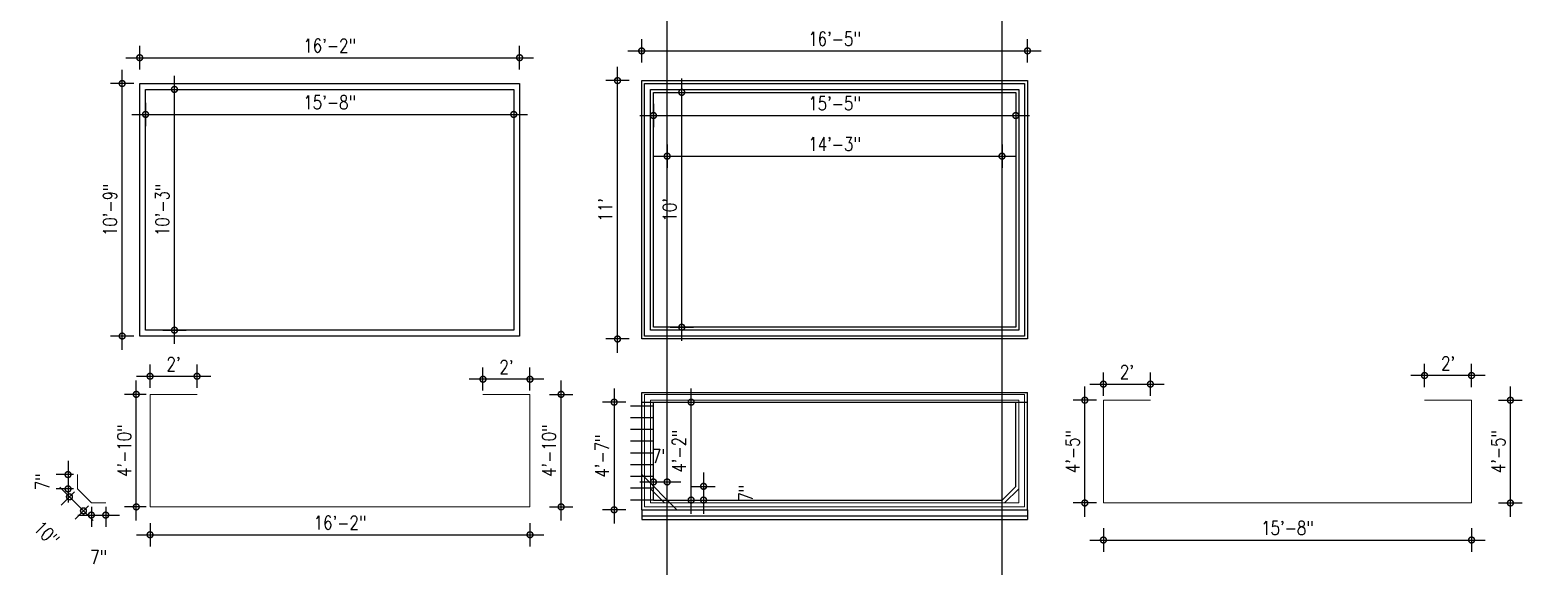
# Model space of a CAD drawing. Header units: inches. Extents: x -5000150 to -4994266, y -3262045 to -3259800.
# Drawn here: x -4995873 to -4995111, y -3261904 to -3261630 of the extents above; entities that cross this region are included whole.
import ezdxf

# ---------------------------------------------------------------- set-up
doc = ezdxf.new("R2010")
doc.units = ezdxf.units.IN
doc.header["$LTSCALE"] = 2
doc.header["$MEASUREMENT"] = 0
doc.header["$PDMODE"] = 34
doc.layers.get('0').update_dxf_attribs({"linetype": 'CONTINUOUS'})
doc.layers.get('DEFPOINTS').update_dxf_attribs({"color": 141, "linetype": 'CONTINUOUS'})
doc.layers.add('window', color=4, linetype='CONTINUOUS', lineweight=13)
doc.styles.add('ROMANS', font='Romans.shx', dxfattribs={"width": 0.8})
doc.dimstyles.new('8 SCALE', dxfattribs={"dimscale": 0, "dimtxt": 7, "dimasz": 6, "dimexe": 6, "dimexo": 2, "dimgap": 2, "dimtad": 1, "dimdec": 0, "dimzin": 0, "dimdsep": 46, "dimlunit": 4, "dimtxsty": 'ROMANS', "dimblk": 'DOTSMALL', "dimcen": 0, "dimdle": 7, "dimclrd": 8, "dimclre": 8, "dimclrt": 3, "dimadec": 0, "dimazin": 0, "dimtfac": 1, "dimtdec": 0, "dimtofl": 0, "dimtmove": 2, "dimatfit": 3, "dimfxl": 6, "dimfxlon": 1, "dimtolj": 1, "dimtzin": 0, "dimarcsym": 0})

# ---------------------------------------------------------------- blocks, each defined once
blk = doc.blocks.new('_DOTSMALL')
at = {"color": 0, "linetype": 'ByBlock', "const_width": 0.5}
blk.add_lwpolyline([(-0.0625, 0, 1), (0.0625, 0, 1)], format="xyb", close=True, dxfattribs=at)
blk = doc.blocks.new('*D458')
at = {"color": 8, "lineweight": -2, "ltscale": 0.5, "transparency": 16777216}
for p, q in [((-4995568.54, -3261819.88), (-4995580.54, -3261819.88)), ((-4995574.54, -3261812.88), (-4995574.54, -3261881.88)), ((-4995568.54, -3261874.88), (-4995580.54, -3261874.88))]:
    blk.add_line(p, q, dxfattribs=at)
at = {"layer": 'DEFPOINTS', "color": 0, "ltscale": 0.5, "transparency": 16777216}
for p in [(-4995560.49, -3261819.88), (-4995574.54, -3261874.88), (-4995560.49, -3261874.88)]:
    blk.add_point(p, dxfattribs=at)
at = {"color": 8, "lineweight": -2, "ltscale": 0.5, "transparency": 16777216, "xscale": 6, "yscale": 6, "zscale": 6}
for p, rotation in [((-4995574.54, -3261819.88), 90), ((-4995574.54, -3261874.88), 270)]:
    blk.add_blockref('_DOTSMALL', p, dxfattribs=dict(at, rotation=rotation))
at = {"color": 3, "ltscale": 0.5, "transparency": 16777216, "insert": (-4995580.7, -3261847.38), "char_height": 7, "attachment_point": 5, "rotation": 90, "style": 'ROMANS'}
blk.add_mtext('\\A1;4\'-7"', dxfattribs=at)
blk = doc.blocks.new('*D459')
at = {"color": 8, "lineweight": -2, "ltscale": 0.5, "transparency": 16777216}
for p, q in [((-4995811.52, -3261812.63), (-4995811.52, -3261800.63)), ((-4995787.52, -3261812.63), (-4995787.52, -3261800.63)), ((-4995818.52, -3261806.63), (-4995780.52, -3261806.63))]:
    blk.add_line(p, q, dxfattribs=at)
at = {"layer": 'DEFPOINTS', "color": 0, "ltscale": 0.5, "transparency": 16777216}
for p in [(-4995787.52, -3261806.63), (-4995811.52, -3261815.88), (-4995787.52, -3261815.88)]:
    blk.add_point(p, dxfattribs=at)
at = {"color": 8, "lineweight": -2, "ltscale": 0.5, "transparency": 16777216, "xscale": 6, "yscale": 6, "zscale": 6, "rotation": 180}
blk.add_blockref('_DOTSMALL', (-4995811.52, -3261806.63), dxfattribs=at)
at = {"color": 8, "lineweight": -2, "ltscale": 0.5, "transparency": 16777216, "xscale": 6, "yscale": 6, "zscale": 6}
blk.add_blockref('_DOTSMALL', (-4995787.52, -3261806.63), dxfattribs=at)
at = {"color": 3, "ltscale": 0.5, "transparency": 16777216, "insert": (-4995799.52, -3261800.46), "char_height": 7, "attachment_point": 5, "style": 'ROMANS'}
blk.add_mtext("\\A1;2'", dxfattribs=at)
blk = doc.blocks.new('*D460')
at = {"color": 8, "lineweight": -2, "ltscale": 0.5, "transparency": 16777216}
for p, q in [((-4995818.55, -3261880.38), (-4995818.55, -3261808.88)), ((-4995813.52, -3261815.88), (-4995824.55, -3261815.88)), ((-4995813.52, -3261873.38), (-4995824.55, -3261873.38))]:
    blk.add_line(p, q, dxfattribs=at)
at = {"layer": 'DEFPOINTS', "color": 0, "ltscale": 0.5, "transparency": 16777216}
for p in [(-4995818.55, -3261815.88), (-4995811.52, -3261815.88), (-4995811.52, -3261873.38)]:
    blk.add_point(p, dxfattribs=at)
at = {"color": 8, "lineweight": -2, "ltscale": 0.5, "transparency": 16777216, "xscale": 6, "yscale": 6, "zscale": 6}
for p, rotation in [((-4995818.55, -3261815.88), 90), ((-4995818.55, -3261873.38), 270)]:
    blk.add_blockref('_DOTSMALL', p, dxfattribs=dict(at, rotation=rotation))
at = {"color": 3, "ltscale": 0.5, "transparency": 16777216, "insert": (-4995824.72, -3261844.63), "char_height": 7, "attachment_point": 5, "rotation": 90, "style": 'ROMANS'}
blk.add_mtext('\\A1;4\'-10"', dxfattribs=at)
blk = doc.blocks.new('*D461')
at = {"color": 8, "lineweight": -2, "ltscale": 0.5, "transparency": 16777216}
for p, q in [((-4995818.52, -3261887.63), (-4995610.52, -3261887.63)), ((-4995811.52, -3261881.63), (-4995811.52, -3261893.63)), ((-4995617.52, -3261881.63), (-4995617.52, -3261893.63))]:
    blk.add_line(p, q, dxfattribs=at)
at = {"layer": 'DEFPOINTS', "color": 0, "ltscale": 0.5, "transparency": 16777216}
for p in [(-4995811.52, -3261873.38), (-4995617.52, -3261873.38), (-4995617.52, -3261887.63)]:
    blk.add_point(p, dxfattribs=at)
at = {"color": 8, "lineweight": -2, "ltscale": 0.5, "transparency": 16777216, "xscale": 6, "yscale": 6, "zscale": 6, "rotation": 180}
blk.add_blockref('_DOTSMALL', (-4995811.52, -3261887.63), dxfattribs=at)
at = {"color": 8, "lineweight": -2, "ltscale": 0.5, "transparency": 16777216, "xscale": 6, "yscale": 6, "zscale": 6}
blk.add_blockref('_DOTSMALL', (-4995617.52, -3261887.63), dxfattribs=at)
at = {"color": 3, "ltscale": 0.5, "transparency": 16777216, "insert": (-4995714.52, -3261881.46), "char_height": 7, "attachment_point": 5, "style": 'ROMANS'}
blk.add_mtext('\\A1;16\'-2"', dxfattribs=at)
blk = doc.blocks.new('*D462')
at = {"color": 8, "lineweight": -2, "ltscale": 0.5, "transparency": 16777216}
for p, q in [((-4995601.62, -3261880.38), (-4995601.62, -3261808.88)), ((-4995607.62, -3261815.88), (-4995595.62, -3261815.88)), ((-4995607.62, -3261873.38), (-4995595.62, -3261873.38))]:
    blk.add_line(p, q, dxfattribs=at)
at = {"layer": 'DEFPOINTS', "color": 0, "ltscale": 0.5, "transparency": 16777216}
for p in [(-4995617.52, -3261815.88), (-4995601.62, -3261815.88), (-4995617.52, -3261873.38)]:
    blk.add_point(p, dxfattribs=at)
at = {"color": 8, "lineweight": -2, "ltscale": 0.5, "transparency": 16777216, "xscale": 6, "yscale": 6, "zscale": 6}
for p, rotation in [((-4995601.62, -3261815.88), 90), ((-4995601.62, -3261873.38), 270)]:
    blk.add_blockref('_DOTSMALL', p, dxfattribs=dict(at, rotation=rotation))
at = {"color": 3, "ltscale": 0.5, "transparency": 16777216, "insert": (-4995607.79, -3261844.63), "char_height": 7, "attachment_point": 5, "rotation": 90, "style": 'ROMANS'}
blk.add_mtext('\\A1;4\'-10"', dxfattribs=at)
blk = doc.blocks.new('*D463')
at = {"color": 8, "lineweight": -2, "ltscale": 0.5, "transparency": 16777216}
for p, q in [((-4995641.52, -3261813.88), (-4995641.52, -3261802.15)), ((-4995617.52, -3261813.88), (-4995617.52, -3261802.15)), ((-4995610.52, -3261808.15), (-4995648.52, -3261808.15))]:
    blk.add_line(p, q, dxfattribs=at)
at = {"layer": 'DEFPOINTS', "color": 0, "ltscale": 0.5, "transparency": 16777216}
for p in [(-4995641.52, -3261808.15), (-4995641.52, -3261815.88), (-4995617.52, -3261815.88)]:
    blk.add_point(p, dxfattribs=at)
at = {"color": 8, "lineweight": -2, "ltscale": 0.5, "transparency": 16777216, "xscale": 6, "yscale": 6, "zscale": 6, "rotation": 180}
blk.add_blockref('_DOTSMALL', (-4995641.52, -3261808.15), dxfattribs=at)
at = {"color": 8, "lineweight": -2, "ltscale": 0.5, "transparency": 16777216, "xscale": 6, "yscale": 6, "zscale": 6}
blk.add_blockref('_DOTSMALL', (-4995617.52, -3261808.15), dxfattribs=at)
at = {"color": 3, "ltscale": 0.5, "transparency": 16777216, "insert": (-4995629.52, -3261801.98), "char_height": 7, "attachment_point": 5, "style": 'ROMANS'}
blk.add_mtext("\\A1;2'", dxfattribs=at)
blk = doc.blocks.new('*D464')
at = {"color": 8, "lineweight": -2, "ltscale": 0.5, "transparency": 16777216}
for p, q in [((-4995853.41, -3261849.88), (-4995853.41, -3261871.21)), ((-4995850.65, -3261856.88), (-4995859.41, -3261856.88)), ((-4995850.65, -3261864.21), (-4995859.41, -3261864.21))]:
    blk.add_line(p, q, dxfattribs=at)
at = {"layer": 'DEFPOINTS', "color": 0, "ltscale": 0.5, "transparency": 16777216}
for p in [(-4995848.65, -3261856.88), (-4995853.41, -3261864.21), (-4995848.65, -3261864.21)]:
    blk.add_point(p, dxfattribs=at)
at = {"color": 8, "lineweight": -2, "ltscale": 0.5, "transparency": 16777216, "xscale": 6, "yscale": 6, "zscale": 6}
for p, rotation in [((-4995853.41, -3261856.88), 90), ((-4995853.41, -3261864.21), 270)]:
    blk.add_blockref('_DOTSMALL', p, dxfattribs=dict(at, rotation=rotation))
at = {"color": 3, "ltscale": 0.5, "transparency": 16777216, "insert": (-4995866.58, -3261860.55), "char_height": 7, "attachment_point": 5, "rotation": 90, "style": 'ROMANS'}
blk.add_mtext('\\A1;7"', dxfattribs=at)
blk = doc.blocks.new('*D465')
at = {"color": 8, "lineweight": -2, "ltscale": 0.5, "transparency": 16777216}
for p, q in [((-4995857.63, -3261863.29), (-4995840.56, -3261880.36)), ((-4995850.07, -3261865.62), (-4995856.93, -3261872.49)), ((-4995842.89, -3261872.8), (-4995849.76, -3261879.66))]:
    blk.add_line(p, q, dxfattribs=at)
at = {"layer": 'DEFPOINTS', "color": 0, "ltscale": 0.5, "transparency": 16777216}
for p in [(-4995848.65, -3261864.21), (-4995841.48, -3261871.38), (-4995845.51, -3261875.41)]:
    blk.add_point(p, dxfattribs=at)
at = {"color": 8, "lineweight": -2, "ltscale": 0.5, "transparency": 16777216, "xscale": 6, "yscale": 6, "zscale": 6}
for p, rotation in [((-4995852.68, -3261868.24), 135.0000000037203), ((-4995845.51, -3261875.41), 315.0000000037202)]:
    blk.add_blockref('_DOTSMALL', p, dxfattribs=dict(at, rotation=rotation))
at = {"color": 3, "ltscale": 0.5, "transparency": 16777216, "insert": (-4995864.3, -3261887.03), "char_height": 7, "attachment_point": 5, "rotation": 315, "style": 'ROMANS'}
blk.add_mtext('\\A1;10"', dxfattribs=at)
blk = doc.blocks.new('*D466')
at = {"color": 8, "lineweight": -2, "ltscale": 0.5, "transparency": 16777216}
for p, q in [((-4995841.48, -3261873.38), (-4995841.48, -3261883.57)), ((-4995834.15, -3261873.38), (-4995834.15, -3261883.57)), ((-4995848.48, -3261877.57), (-4995827.15, -3261877.57))]:
    blk.add_line(p, q, dxfattribs=at)
at = {"layer": 'DEFPOINTS', "color": 0, "ltscale": 0.5, "transparency": 16777216}
for p in [(-4995841.48, -3261871.38), (-4995834.15, -3261871.38), (-4995834.15, -3261877.57)]:
    blk.add_point(p, dxfattribs=at)
at = {"color": 8, "lineweight": -2, "ltscale": 0.5, "transparency": 16777216, "xscale": 6, "yscale": 6, "zscale": 6, "rotation": 180}
blk.add_blockref('_DOTSMALL', (-4995841.48, -3261877.57), dxfattribs=at)
at = {"color": 8, "lineweight": -2, "ltscale": 0.5, "transparency": 16777216, "xscale": 6, "yscale": 6, "zscale": 6}
blk.add_blockref('_DOTSMALL', (-4995834.15, -3261877.57), dxfattribs=at)
at = {"color": 3, "ltscale": 0.5, "transparency": 16777216, "insert": (-4995837.82, -3261899.07), "char_height": 7, "attachment_point": 5, "style": 'ROMANS'}
blk.add_mtext('\\A1;7"', dxfattribs=at)
blk = doc.blocks.new('*D467')
at = {"color": 8, "lineweight": -2, "ltscale": 0.5, "transparency": 16777216}
for p, q in [((-4995116.91, -3261878.38), (-4995116.91, -3261811.88)), ((-4995122.91, -3261818.88), (-4995110.91, -3261818.88)), ((-4995122.91, -3261871.38), (-4995110.91, -3261871.38))]:
    blk.add_line(p, q, dxfattribs=at)
at = {"layer": 'DEFPOINTS', "color": 0, "ltscale": 0.5, "transparency": 16777216}
for p in [(-4995136.73, -3261818.88), (-4995116.91, -3261818.88), (-4995136.73, -3261871.38)]:
    blk.add_point(p, dxfattribs=at)
at = {"color": 8, "lineweight": -2, "ltscale": 0.5, "transparency": 16777216, "xscale": 6, "yscale": 6, "zscale": 6}
for p, rotation in [((-4995116.91, -3261818.88), 90), ((-4995116.91, -3261871.38), 270)]:
    blk.add_blockref('_DOTSMALL', p, dxfattribs=dict(at, rotation=rotation))
at = {"color": 3, "ltscale": 0.5, "transparency": 16777216, "insert": (-4995123.07, -3261845.13), "char_height": 7, "attachment_point": 5, "rotation": 90, "style": 'ROMANS'}
blk.add_mtext('\\A1;4\'-5"', dxfattribs=at)
blk = doc.blocks.new('*D468')
at = {"color": 8, "lineweight": -2, "ltscale": 0.5, "transparency": 16777216}
for p, q in [((-4995160.73, -3261812.26), (-4995160.73, -3261800.26)), ((-4995136.73, -3261812.26), (-4995136.73, -3261800.26)), ((-4995129.73, -3261806.26), (-4995167.73, -3261806.26))]:
    blk.add_line(p, q, dxfattribs=at)
at = {"layer": 'DEFPOINTS', "color": 0, "ltscale": 0.5, "transparency": 16777216}
for p in [(-4995160.73, -3261806.26), (-4995160.73, -3261818.88), (-4995136.73, -3261818.88)]:
    blk.add_point(p, dxfattribs=at)
at = {"color": 8, "lineweight": -2, "ltscale": 0.5, "transparency": 16777216, "xscale": 6, "yscale": 6, "zscale": 6, "rotation": 180}
blk.add_blockref('_DOTSMALL', (-4995160.73, -3261806.26), dxfattribs=at)
at = {"color": 8, "lineweight": -2, "ltscale": 0.5, "transparency": 16777216, "xscale": 6, "yscale": 6, "zscale": 6}
blk.add_blockref('_DOTSMALL', (-4995136.73, -3261806.26), dxfattribs=at)
at = {"color": 3, "ltscale": 0.5, "transparency": 16777216, "insert": (-4995148.73, -3261800.1), "char_height": 7, "attachment_point": 5, "style": 'ROMANS'}
blk.add_mtext("\\A1;2'", dxfattribs=at)
blk = doc.blocks.new('*D469')
at = {"color": 8, "lineweight": -2, "ltscale": 0.5, "transparency": 16777216}
for p, q in [((-4995324.73, -3261884.3), (-4995324.73, -3261896.3)), ((-4995136.73, -3261884.3), (-4995136.73, -3261896.3)), ((-4995331.73, -3261890.3), (-4995129.73, -3261890.3))]:
    blk.add_line(p, q, dxfattribs=at)
at = {"layer": 'DEFPOINTS', "color": 0, "ltscale": 0.5, "transparency": 16777216}
for p in [(-4995324.73, -3261871.38), (-4995136.73, -3261871.38), (-4995136.73, -3261890.3)]:
    blk.add_point(p, dxfattribs=at)
at = {"color": 8, "lineweight": -2, "ltscale": 0.5, "transparency": 16777216, "xscale": 6, "yscale": 6, "zscale": 6, "rotation": 180}
blk.add_blockref('_DOTSMALL', (-4995324.73, -3261890.3), dxfattribs=at)
at = {"color": 8, "lineweight": -2, "ltscale": 0.5, "transparency": 16777216, "xscale": 6, "yscale": 6, "zscale": 6}
blk.add_blockref('_DOTSMALL', (-4995136.73, -3261890.3), dxfattribs=at)
at = {"color": 3, "ltscale": 0.5, "transparency": 16777216, "insert": (-4995230.73, -3261884.14), "char_height": 7, "attachment_point": 5, "style": 'ROMANS'}
blk.add_mtext('\\A1;15\'-8"', dxfattribs=at)
blk = doc.blocks.new('*D470')
at = {"color": 8, "lineweight": -2, "ltscale": 0.5, "transparency": 16777216}
for p, q in [((-4995334.21, -3261878.38), (-4995334.21, -3261811.88)), ((-4995328.21, -3261818.88), (-4995340.21, -3261818.88)), ((-4995328.21, -3261871.38), (-4995340.21, -3261871.38))]:
    blk.add_line(p, q, dxfattribs=at)
at = {"layer": 'DEFPOINTS', "color": 0, "ltscale": 0.5, "transparency": 16777216}
for p in [(-4995334.21, -3261818.88), (-4995324.73, -3261818.88), (-4995324.73, -3261871.38)]:
    blk.add_point(p, dxfattribs=at)
at = {"color": 8, "lineweight": -2, "ltscale": 0.5, "transparency": 16777216, "xscale": 6, "yscale": 6, "zscale": 6}
for p, rotation in [((-4995334.21, -3261818.88), 90), ((-4995334.21, -3261871.38), 270)]:
    blk.add_blockref('_DOTSMALL', p, dxfattribs=dict(at, rotation=rotation))
at = {"color": 3, "ltscale": 0.5, "transparency": 16777216, "insert": (-4995340.38, -3261845.13), "char_height": 7, "attachment_point": 5, "rotation": 90, "style": 'ROMANS'}
blk.add_mtext('\\A1;4\'-5"', dxfattribs=at)
blk = doc.blocks.new('*D471')
at = {"color": 8, "lineweight": -2, "ltscale": 0.5, "transparency": 16777216}
for p, q in [((-4995324.73, -3261816.67), (-4995324.73, -3261804.67)), ((-4995300.73, -3261816.67), (-4995300.73, -3261804.67)), ((-4995331.73, -3261810.67), (-4995293.73, -3261810.67))]:
    blk.add_line(p, q, dxfattribs=at)
at = {"layer": 'DEFPOINTS', "color": 0, "ltscale": 0.5, "transparency": 16777216}
for p in [(-4995300.73, -3261810.67), (-4995324.73, -3261818.88), (-4995300.73, -3261818.88)]:
    blk.add_point(p, dxfattribs=at)
at = {"color": 8, "lineweight": -2, "ltscale": 0.5, "transparency": 16777216, "xscale": 6, "yscale": 6, "zscale": 6, "rotation": 180}
blk.add_blockref('_DOTSMALL', (-4995324.73, -3261810.67), dxfattribs=at)
at = {"color": 8, "lineweight": -2, "ltscale": 0.5, "transparency": 16777216, "xscale": 6, "yscale": 6, "zscale": 6}
blk.add_blockref('_DOTSMALL', (-4995300.73, -3261810.67), dxfattribs=at)
at = {"color": 3, "ltscale": 0.5, "transparency": 16777216, "insert": (-4995312.73, -3261804.51), "char_height": 7, "attachment_point": 5, "style": 'ROMANS'}
blk.add_mtext("\\A1;2'", dxfattribs=at)
blk = doc.blocks.new('*D472')
at = {"color": 8, "lineweight": -2, "ltscale": 0.5, "transparency": 16777216}
for p, q in [((-4995560.49, -3261646.42), (-4995560.49, -3261634.42)), ((-4995363.49, -3261646.42), (-4995363.49, -3261634.42)), ((-4995567.49, -3261640.42), (-4995356.49, -3261640.42))]:
    blk.add_line(p, q, dxfattribs=at)
at = {"layer": 'DEFPOINTS', "color": 0, "ltscale": 0.5, "transparency": 16777216}
for p in [(-4995363.49, -3261640.42), (-4995560.49, -3261655.6), (-4995363.49, -3261655.6)]:
    blk.add_point(p, dxfattribs=at)
at = {"color": 8, "lineweight": -2, "ltscale": 0.5, "transparency": 16777216, "xscale": 6, "yscale": 6, "zscale": 6, "rotation": 180}
blk.add_blockref('_DOTSMALL', (-4995560.49, -3261640.42), dxfattribs=at)
at = {"color": 8, "lineweight": -2, "ltscale": 0.5, "transparency": 16777216, "xscale": 6, "yscale": 6, "zscale": 6}
blk.add_blockref('_DOTSMALL', (-4995363.49, -3261640.42), dxfattribs=at)
at = {"color": 3, "ltscale": 0.5, "transparency": 16777216, "insert": (-4995461.99, -3261634.26), "char_height": 7, "attachment_point": 5, "style": 'ROMANS'}
blk.add_mtext('\\A1;16\'-5"', dxfattribs=at)
blk = doc.blocks.new('*D473')
at = {"color": 8, "lineweight": -2, "ltscale": 0.5, "transparency": 16777216}
for p, q in [((-4995554.49, -3261667.44), (-4995554.49, -3261679.44)), ((-4995369.49, -3261667.44), (-4995369.49, -3261679.44)), ((-4995561.49, -3261673.44), (-4995362.49, -3261673.44))]:
    blk.add_line(p, q, dxfattribs=at)
at = {"layer": 'DEFPOINTS', "color": 0, "ltscale": 0.5, "transparency": 16777216}
for p in [(-4995554.49, -3261661.6), (-4995369.49, -3261661.6), (-4995369.49, -3261673.44)]:
    blk.add_point(p, dxfattribs=at)
at = {"color": 8, "lineweight": -2, "ltscale": 0.5, "transparency": 16777216, "xscale": 6, "yscale": 6, "zscale": 6, "rotation": 180}
blk.add_blockref('_DOTSMALL', (-4995554.49, -3261673.44), dxfattribs=at)
at = {"color": 8, "lineweight": -2, "ltscale": 0.5, "transparency": 16777216, "xscale": 6, "yscale": 6, "zscale": 6}
blk.add_blockref('_DOTSMALL', (-4995369.49, -3261673.44), dxfattribs=at)
at = {"color": 3, "ltscale": 0.5, "transparency": 16777216, "insert": (-4995461.99, -3261667.27), "char_height": 7, "attachment_point": 5, "style": 'ROMANS'}
blk.add_mtext('\\A1;15\'-5"', dxfattribs=at)
blk = doc.blocks.new('*D474')
at = {"color": 8, "lineweight": -2, "ltscale": 0.5, "transparency": 16777216}
for p, q in [((-4995540.02, -3261788.6), (-4995540.02, -3261654.6)), ((-4995546.02, -3261661.6), (-4995534.02, -3261661.6)), ((-4995546.02, -3261781.6), (-4995534.02, -3261781.6))]:
    blk.add_line(p, q, dxfattribs=at)
at = {"layer": 'DEFPOINTS', "color": 0, "ltscale": 0.5, "transparency": 16777216}
for p in [(-4995554.49, -3261661.6), (-4995540.02, -3261661.6), (-4995554.49, -3261781.6)]:
    blk.add_point(p, dxfattribs=at)
at = {"color": 8, "lineweight": -2, "ltscale": 0.5, "transparency": 16777216, "xscale": 6, "yscale": 6, "zscale": 6}
for p, rotation in [((-4995540.02, -3261661.6), 90), ((-4995540.02, -3261781.6), 270)]:
    blk.add_blockref('_DOTSMALL', p, dxfattribs=dict(at, rotation=rotation))
at = {"color": 3, "ltscale": 0.5, "transparency": 16777216, "insert": (-4995546.18, -3261721.6), "char_height": 7, "attachment_point": 5, "rotation": 90, "style": 'ROMANS'}
blk.add_mtext("\\A1;10'", dxfattribs=at)
blk = doc.blocks.new('*D475')
at = {"color": 8, "lineweight": -2, "ltscale": 0.5, "transparency": 16777216}
for p, q in [((-4995572.82, -3261794.6), (-4995572.82, -3261648.6)), ((-4995566.82, -3261655.6), (-4995578.82, -3261655.6)), ((-4995566.82, -3261787.6), (-4995578.82, -3261787.6))]:
    blk.add_line(p, q, dxfattribs=at)
at = {"layer": 'DEFPOINTS', "color": 0, "ltscale": 0.5, "transparency": 16777216}
for p in [(-4995572.82, -3261655.6), (-4995560.49, -3261655.6), (-4995560.49, -3261787.6)]:
    blk.add_point(p, dxfattribs=at)
at = {"color": 8, "lineweight": -2, "ltscale": 0.5, "transparency": 16777216, "xscale": 6, "yscale": 6, "zscale": 6}
for p, rotation in [((-4995572.82, -3261655.6), 90), ((-4995572.82, -3261787.6), 270)]:
    blk.add_blockref('_DOTSMALL', p, dxfattribs=dict(at, rotation=rotation))
at = {"color": 3, "ltscale": 0.5, "transparency": 16777216, "insert": (-4995578.99, -3261721.6), "char_height": 7, "attachment_point": 5, "rotation": 90, "style": 'ROMANS'}
blk.add_mtext("\\A1;11'", dxfattribs=at)
blk = doc.blocks.new('*D476')
at = {"color": 8, "lineweight": -2, "ltscale": 0.5, "transparency": 16777216}
for p, q in [((-4995541.23, -3261819.88), (-4995529.23, -3261819.88)), ((-4995535.23, -3261876.88), (-4995535.23, -3261812.88)), ((-4995541.23, -3261869.88), (-4995529.23, -3261869.88))]:
    blk.add_line(p, q, dxfattribs=at)
at = {"layer": 'DEFPOINTS', "color": 0, "ltscale": 0.5, "transparency": 16777216}
for p in [(-4995554.49, -3261819.88), (-4995535.23, -3261819.88), (-4995554.49, -3261869.88)]:
    blk.add_point(p, dxfattribs=at)
at = {"color": 8, "lineweight": -2, "ltscale": 0.5, "transparency": 16777216, "xscale": 6, "yscale": 6, "zscale": 6}
for p, rotation in [((-4995535.23, -3261819.88), 90), ((-4995535.23, -3261869.88), 270)]:
    blk.add_blockref('_DOTSMALL', p, dxfattribs=dict(at, rotation=rotation))
at = {"color": 3, "ltscale": 0.5, "transparency": 16777216, "insert": (-4995541.4, -3261844.88), "char_height": 7, "attachment_point": 5, "rotation": 90, "style": 'ROMANS'}
blk.add_mtext('\\A1;4\'-2"', dxfattribs=at)
blk = doc.blocks.new('*D499')
at = {"color": 8, "lineweight": -2, "ltscale": 0.5, "transparency": 16777216}
for p, q in [((-4995823.81, -3261643.9), (-4995615.81, -3261643.9)), ((-4995816.81, -3261649.9), (-4995816.81, -3261637.9)), ((-4995622.81, -3261649.9), (-4995622.81, -3261637.9))]:
    blk.add_line(p, q, dxfattribs=at)
at = {"layer": 'DEFPOINTS', "color": 0, "ltscale": 0.5, "transparency": 16777216}
for p in [(-4995622.81, -3261643.9), (-4995816.81, -3261657.1), (-4995622.81, -3261657.1)]:
    blk.add_point(p, dxfattribs=at)
at = {"color": 8, "lineweight": -2, "ltscale": 0.5, "transparency": 16777216, "xscale": 6, "yscale": 6, "zscale": 6, "rotation": 180}
blk.add_blockref('_DOTSMALL', (-4995816.81, -3261643.9), dxfattribs=at)
at = {"color": 8, "lineweight": -2, "ltscale": 0.5, "transparency": 16777216, "xscale": 6, "yscale": 6, "zscale": 6}
blk.add_blockref('_DOTSMALL', (-4995622.81, -3261643.9), dxfattribs=at)
at = {"color": 3, "ltscale": 0.5, "transparency": 16777216, "insert": (-4995719.81, -3261637.73), "char_height": 7, "attachment_point": 5, "style": 'ROMANS'}
blk.add_mtext('\\A1;16\'-2"', dxfattribs=at)
blk = doc.blocks.new('*D500')
at = {"color": 8, "lineweight": -2, "ltscale": 0.5, "transparency": 16777216}
for p, q in [((-4995805.06, -3261660.1), (-4995793.06, -3261660.1)), ((-4995799.06, -3261790.1), (-4995799.06, -3261653.1)), ((-4995805.06, -3261783.1), (-4995793.06, -3261783.1))]:
    blk.add_line(p, q, dxfattribs=at)
at = {"layer": 'DEFPOINTS', "color": 0, "ltscale": 0.5, "transparency": 16777216}
for p in [(-4995813.81, -3261660.1), (-4995799.06, -3261660.1), (-4995813.81, -3261783.1)]:
    blk.add_point(p, dxfattribs=at)
at = {"color": 8, "lineweight": -2, "ltscale": 0.5, "transparency": 16777216, "xscale": 6, "yscale": 6, "zscale": 6}
for p, rotation in [((-4995799.06, -3261660.1), 90), ((-4995799.06, -3261783.1), 270)]:
    blk.add_blockref('_DOTSMALL', p, dxfattribs=dict(at, rotation=rotation))
at = {"color": 3, "ltscale": 0.5, "transparency": 16777216, "insert": (-4995805.23, -3261721.6), "char_height": 7, "attachment_point": 5, "rotation": 90, "style": 'ROMANS'}
blk.add_mtext('\\A1;10\'-3"', dxfattribs=at)
blk = doc.blocks.new('*D501')
at = {"color": 8, "lineweight": -2, "ltscale": 0.5, "transparency": 16777216}
for p, q in [((-4995813.81, -3261666.88), (-4995813.81, -3261678.88)), ((-4995625.81, -3261666.88), (-4995625.81, -3261678.88)), ((-4995820.81, -3261672.88), (-4995618.81, -3261672.88))]:
    blk.add_line(p, q, dxfattribs=at)
at = {"layer": 'DEFPOINTS', "color": 0, "ltscale": 0.5, "transparency": 16777216}
for p in [(-4995813.81, -3261660.1), (-4995625.81, -3261660.1), (-4995625.81, -3261672.88)]:
    blk.add_point(p, dxfattribs=at)
at = {"color": 8, "lineweight": -2, "ltscale": 0.5, "transparency": 16777216, "xscale": 6, "yscale": 6, "zscale": 6, "rotation": 180}
blk.add_blockref('_DOTSMALL', (-4995813.81, -3261672.88), dxfattribs=at)
at = {"color": 8, "lineweight": -2, "ltscale": 0.5, "transparency": 16777216, "xscale": 6, "yscale": 6, "zscale": 6}
blk.add_blockref('_DOTSMALL', (-4995625.81, -3261672.88), dxfattribs=at)
at = {"color": 3, "ltscale": 0.5, "transparency": 16777216, "insert": (-4995719.81, -3261666.71), "char_height": 7, "attachment_point": 5, "style": 'ROMANS'}
blk.add_mtext('\\A1;15\'-8"', dxfattribs=at)
blk = doc.blocks.new('*D502')
at = {"color": 8, "lineweight": -2, "ltscale": 0.5, "transparency": 16777216}
for p, q in [((-4995825.75, -3261793.1), (-4995825.75, -3261650.1)), ((-4995819.75, -3261657.1), (-4995831.75, -3261657.1)), ((-4995819.75, -3261786.1), (-4995831.75, -3261786.1))]:
    blk.add_line(p, q, dxfattribs=at)
at = {"layer": 'DEFPOINTS', "color": 0, "ltscale": 0.5, "transparency": 16777216}
for p in [(-4995825.75, -3261657.1), (-4995816.81, -3261657.1), (-4995816.81, -3261786.1)]:
    blk.add_point(p, dxfattribs=at)
at = {"color": 8, "lineweight": -2, "ltscale": 0.5, "transparency": 16777216, "xscale": 6, "yscale": 6, "zscale": 6}
for p, rotation in [((-4995825.75, -3261657.1), 90), ((-4995825.75, -3261786.1), 270)]:
    blk.add_blockref('_DOTSMALL', p, dxfattribs=dict(at, rotation=rotation))
at = {"color": 3, "ltscale": 0.5, "transparency": 16777216, "insert": (-4995831.92, -3261721.6), "char_height": 7, "attachment_point": 5, "rotation": 90, "style": 'ROMANS'}
blk.add_mtext('\\A1;10\'-9"', dxfattribs=at)
blk = doc.blocks.new('*D503')
at = {"color": 8, "lineweight": -2, "ltscale": 0.5, "transparency": 16777216}
for p, q in [((-4995547.49, -3261688.2), (-4995547.49, -3261700.2)), ((-4995376.49, -3261688.2), (-4995376.49, -3261700.2)), ((-4995554.49, -3261694.2), (-4995369.49, -3261694.2))]:
    blk.add_line(p, q, dxfattribs=at)
at = {"layer": 'DEFPOINTS', "color": 0, "ltscale": 0.5, "transparency": 16777216}
for p in [(-4995547.49, -3261673.44), (-4995376.49, -3261673.44), (-4995376.49, -3261694.2)]:
    blk.add_point(p, dxfattribs=at)
at = {"color": 8, "lineweight": -2, "ltscale": 0.5, "transparency": 16777216, "xscale": 6, "yscale": 6, "zscale": 6, "rotation": 180}
blk.add_blockref('_DOTSMALL', (-4995547.49, -3261694.2), dxfattribs=at)
at = {"color": 8, "lineweight": -2, "ltscale": 0.5, "transparency": 16777216, "xscale": 6, "yscale": 6, "zscale": 6}
blk.add_blockref('_DOTSMALL', (-4995376.49, -3261694.2), dxfattribs=at)
at = {"color": 3, "ltscale": 0.5, "transparency": 16777216, "insert": (-4995461.99, -3261688.04), "char_height": 7, "attachment_point": 5, "style": 'ROMANS'}
blk.add_mtext('\\A1;14\'-3"', dxfattribs=at)
blk = doc.blocks.new('*D505')
at = {"color": 8, "lineweight": -2, "ltscale": 0.5, "transparency": 16777216}
for p, q in [((-4995528.9, -3261855.88), (-4995528.9, -3261876.88)), ((-4995534.9, -3261862.88), (-4995522.9, -3261862.88)), ((-4995534.9, -3261869.88), (-4995522.9, -3261869.88))]:
    blk.add_line(p, q, dxfattribs=at)
at = {"layer": 'DEFPOINTS', "color": 0, "ltscale": 0.5, "transparency": 16777216}
for p in [(-4995554.49, -3261862.88), (-4995554.49, -3261869.88), (-4995528.9, -3261869.88)]:
    blk.add_point(p, dxfattribs=at)
at = {"color": 8, "lineweight": -2, "ltscale": 0.5, "transparency": 16777216, "xscale": 6, "yscale": 6, "zscale": 6}
for p, rotation in [((-4995528.9, -3261862.88), 90), ((-4995528.9, -3261869.88), 270)]:
    blk.add_blockref('_DOTSMALL', p, dxfattribs=dict(at, rotation=rotation))
at = {"color": 3, "ltscale": 0.5, "transparency": 16777216, "insert": (-4995507.4, -3261866.38), "char_height": 7, "attachment_point": 5, "rotation": 90, "style": 'ROMANS'}
blk.add_mtext('\\A1;7"', dxfattribs=at)
blk = doc.blocks.new('*D506')
at = {"color": 8, "lineweight": -2, "ltscale": 0.5, "transparency": 16777216}
for p, q in [((-4995554.49, -3261866.63), (-4995554.49, -3261854.63)), ((-4995547.49, -3261866.63), (-4995547.49, -3261854.63)), ((-4995561.49, -3261860.63), (-4995540.49, -3261860.63))]:
    blk.add_line(p, q, dxfattribs=at)
at = {"layer": 'DEFPOINTS', "color": 0, "ltscale": 0.5, "transparency": 16777216}
for p in [(-4995547.49, -3261860.63), (-4995554.49, -3261869.88), (-4995547.49, -3261869.88)]:
    blk.add_point(p, dxfattribs=at)
at = {"color": 8, "lineweight": -2, "ltscale": 0.5, "transparency": 16777216, "xscale": 6, "yscale": 6, "zscale": 6, "rotation": 180}
blk.add_blockref('_DOTSMALL', (-4995554.49, -3261860.63), dxfattribs=at)
at = {"color": 8, "lineweight": -2, "ltscale": 0.5, "transparency": 16777216, "xscale": 6, "yscale": 6, "zscale": 6}
blk.add_blockref('_DOTSMALL', (-4995547.49, -3261860.63), dxfattribs=at)
at = {"color": 3, "ltscale": 0.5, "transparency": 16777216, "insert": (-4995550.99, -3261847.47), "char_height": 7, "attachment_point": 5, "style": 'ROMANS'}
blk.add_mtext('\\A1;7"', dxfattribs=at)

msp = doc.modelspace()

# ---------------------------------------------------------------- linework, layer by layer
at = {"ltscale": 0.5}
for p, q in [((-4995560.49, -3261874.88), (-4995560.49, -3261814.88)), ((-4995560.49, -3261814.88), (-4995363.49, -3261814.88)), ((-4995560.49, -3261819.88), (-4995363.49, -3261819.88)), ((-4995554.49, -3261869.88), (-4995554.49, -3261819.88)), ((-4995369.49, -3261862.88), (-4995369.49, -3261819.88)), ((-4995363.49, -3261874.88), (-4995363.49, -3261814.88)), ((-4995554.49, -3261821.88), (-4995566.21, -3261821.88)), ((-4995554.49, -3261827.88), (-4995566.21, -3261827.88)), ((-4995554.49, -3261833.88), (-4995566.21, -3261833.88)), ((-4995554.49, -3261839.88), (-4995566.21, -3261839.88)), ((-4995554.49, -3261845.88), (-4995566.21, -3261845.88)), ((-4995554.49, -3261851.88), (-4995566.21, -3261851.88)), ((-4995554.49, -3261857.88), (-4995566.21, -3261857.88)), ((-4995560.49, -3261874.88), (-4995560.49, -3261856.88)), ((-4995560.49, -3261856.88), (-4995542.49, -3261874.88)), ((-4995554.49, -3261863.88), (-4995566.21, -3261863.88)), ((-4995369.49, -3261862.88), (-4995376.49, -3261869.88)), ((-4995554.49, -3261869.88), (-4995566.21, -3261869.88)), ((-4995554.49, -3261869.88), (-4995376.49, -3261869.88)), ((-4995560.49, -3261874.88), (-4995363.49, -3261874.88)), ((-4995560.49, -3261874.88), (-4995560.49, -3261879.88)), ((-4995560.49, -3261874.88), (-4995542.49, -3261874.88)), ((-4995560.49, -3261877.88), (-4995363.49, -3261877.88)), ((-4995560.49, -3261879.88), (-4995363.49, -3261879.88)), ((-4995363.49, -3261874.88), (-4995363.49, -3261879.88))]:
    msp.add_line(p, q, dxfattribs=at)
for p in [(-4995547.49, -3261869.88), (-4995376.49, -3261869.88)]:
    msp.add_xline(p, (0, 1), dxfattribs=at)
for points in [[(-4995816.81, -3261657.1), (-4995622.81, -3261657.1), (-4995622.81, -3261786.1), (-4995816.81, -3261786.1)], [(-4995813.81, -3261660.1), (-4995625.81, -3261660.1), (-4995625.81, -3261783.1), (-4995813.81, -3261783.1)], [(-4995560.49, -3261655.6), (-4995363.49, -3261655.6), (-4995363.49, -3261787.6), (-4995560.49, -3261787.6)], [(-4995558.99, -3261657.1), (-4995364.99, -3261657.1), (-4995364.99, -3261786.1), (-4995558.99, -3261786.1)], [(-4995555.99, -3261660.1), (-4995367.99, -3261660.1), (-4995367.99, -3261783.1), (-4995555.99, -3261783.1)], [(-4995554.49, -3261661.6), (-4995369.49, -3261661.6), (-4995369.49, -3261781.6), (-4995554.49, -3261781.6)]]:
    msp.add_lwpolyline(points, close=True, dxfattribs=at)
at = {"layer": 'window'}
for p, q in [((-4995811.52, -3261873.38), (-4995811.52, -3261815.88)), ((-4995811.52, -3261815.88), (-4995787.52, -3261815.88)), ((-4995617.52, -3261815.88), (-4995641.52, -3261815.88)), ((-4995617.52, -3261873.38), (-4995617.52, -3261815.88)), ((-4995558.99, -3261873.38), (-4995558.99, -3261815.88)), ((-4995558.99, -3261815.88), (-4995364.99, -3261815.88)), ((-4995558.99, -3261815.88), (-4995534.99, -3261815.88)), ((-4995555.99, -3261871.38), (-4995555.99, -3261818.88)), ((-4995555.99, -3261818.88), (-4995367.99, -3261818.88)), ((-4995555.99, -3261818.88), (-4995531.99, -3261818.88)), ((-4995367.99, -3261818.88), (-4995391.99, -3261818.88)), ((-4995364.99, -3261815.88), (-4995388.99, -3261815.88)), ((-4995367.99, -3261871.38), (-4995367.99, -3261818.88)), ((-4995364.99, -3261873.38), (-4995364.99, -3261815.88)), ((-4995324.73, -3261871.38), (-4995324.73, -3261818.88)), ((-4995324.73, -3261818.88), (-4995300.73, -3261818.88)), ((-4995136.73, -3261818.88), (-4995160.73, -3261818.88)), ((-4995136.73, -3261871.38), (-4995136.73, -3261818.88)), ((-4995811.52, -3261873.38), (-4995617.52, -3261873.38)), ((-4995558.99, -3261873.38), (-4995364.99, -3261873.38)), ((-4995555.99, -3261871.38), (-4995367.99, -3261871.38)), ((-4995324.73, -3261871.38), (-4995136.73, -3261871.38))]:
    msp.add_line(p, q, dxfattribs=at)
for points in [[(-4995848.65, -3261856.88), (-4995848.65, -3261864.21), (-4995841.48, -3261871.38), (-4995834.15, -3261871.38)], [(-4995555.99, -3261856.88), (-4995555.99, -3261864.21), (-4995548.81, -3261871.38), (-4995541.49, -3261871.38)], [(-4995367.99, -3261856.88), (-4995367.99, -3261864.21), (-4995375.16, -3261871.38), (-4995382.49, -3261871.38)]]:
    msp.add_lwpolyline(points, dxfattribs=at)

# ---------------------------------------------------------------- dimensions: what is measured, and where the dimension line sits
at = {"ltscale": 0.5}
for base, p1, p2, picture, middle in [((-4995622.81, -3261643.9), (-4995816.81, -3261657.1), (-4995622.81, -3261657.1), '*D499', (-4995719.81, -3261637.73)), ((-4995363.49, -3261640.42), (-4995560.49, -3261655.6), (-4995363.49, -3261655.6), '*D472', (-4995461.99, -3261634.26)), ((-4995625.81, -3261672.88), (-4995813.81, -3261660.1), (-4995625.81, -3261660.1), '*D501', (-4995719.81, -3261666.71)), ((-4995369.49, -3261673.44), (-4995554.49, -3261661.6), (-4995369.49, -3261661.6), '*D473', (-4995461.99, -3261667.27)), ((-4995376.49, -3261694.2), (-4995547.49, -3261673.44), (-4995376.49, -3261673.44), '*D503', (-4995461.99, -3261688.04)), ((-4995787.52, -3261806.63), (-4995811.52, -3261815.88), (-4995787.52, -3261815.88), '*D459', (-4995799.52, -3261800.46)), ((-4995160.73, -3261806.26), (-4995136.73, -3261818.88), (-4995160.73, -3261818.88), '*D468', (-4995148.73, -3261800.1)), ((-4995641.52, -3261808.15), (-4995617.52, -3261815.88), (-4995641.52, -3261815.88), '*D463', (-4995629.52, -3261801.98)), ((-4995300.73, -3261810.67), (-4995324.73, -3261818.88), (-4995300.73, -3261818.88), '*D471', (-4995312.73, -3261804.51)), ((-4995547.49, -3261860.63), (-4995554.49, -3261869.88), (-4995547.49, -3261869.88), '*D506', (-4995550.99, -3261847.47)), ((-4995834.15, -3261877.57), (-4995841.48, -3261871.38), (-4995834.15, -3261871.38), '*D466', (-4995837.82, -3261899.07)), ((-4995617.52, -3261887.63), (-4995811.52, -3261873.38), (-4995617.52, -3261873.38), '*D461', (-4995714.52, -3261881.46)), ((-4995136.73, -3261890.3), (-4995324.73, -3261871.38), (-4995136.73, -3261871.38), '*D469', (-4995230.73, -3261884.14))]:
    dim = msp.add_linear_dim(base=base, p1=p1, p2=p2, dimstyle='8 SCALE', override={"dimscale": 1}, dxfattribs=at)
    dim.commit()
    dim.dimension.update_dxf_attribs({"geometry": picture, "text_midpoint": middle})
for base, p1, p2, picture, middle in [((-4995825.75, -3261657.1), (-4995816.81, -3261786.1), (-4995816.81, -3261657.1), '*D502', (-4995831.92, -3261721.6)), ((-4995572.82, -3261655.6), (-4995560.49, -3261787.6), (-4995560.49, -3261655.6), '*D475', (-4995578.99, -3261721.6)), ((-4995799.06, -3261660.1), (-4995813.81, -3261783.1), (-4995813.81, -3261660.1), '*D500', (-4995805.23, -3261721.6)), ((-4995540.02, -3261661.6), (-4995554.49, -3261781.6), (-4995554.49, -3261661.6), '*D474', (-4995546.18, -3261721.6)), ((-4995818.5537341, -3261815.88114823), (-4995811.51811055, -3261873.38114823), (-4995811.51811055, -3261815.88114823), '*D460', (-4995824.72040077, -3261844.63114823)), ((-4995601.62229713, -3261815.88114823), (-4995617.51811055, -3261873.38114823), (-4995617.51811055, -3261815.88114823), '*D462', (-4995607.7889638, -3261844.63114823)), ((-4995334.21001293, -3261818.88114823), (-4995324.72861188, -3261871.38114823), (-4995324.72861188, -3261818.88114823), '*D470', (-4995340.37667959, -3261845.13114823)), ((-4995116.90643084, -3261818.88114823), (-4995136.72861188, -3261871.38114823), (-4995136.72861188, -3261818.88114823), '*D467', (-4995123.0730975, -3261845.13114823)), ((-4995574.54, -3261874.88), (-4995560.49, -3261819.88), (-4995560.49, -3261874.88), '*D458', (-4995580.7, -3261847.38)), ((-4995535.23, -3261819.88), (-4995554.49, -3261869.88), (-4995554.49, -3261819.88), '*D476', (-4995541.4, -3261844.88)), ((-4995853.41, -3261864.21), (-4995848.65, -3261856.88), (-4995848.65, -3261864.21), '*D464', (-4995866.58, -3261860.55)), ((-4995528.9, -3261869.88), (-4995554.49, -3261862.88), (-4995554.49, -3261869.88), '*D505', (-4995507.4, -3261866.38))]:
    dim = msp.add_linear_dim(base=base, p1=p1, p2=p2, angle=90, dimstyle='8 SCALE', override={"dimscale": 1}, dxfattribs=at)
    dim.commit()
    dim.dimension.update_dxf_attribs({"geometry": picture, "text_midpoint": middle})
dim = msp.add_aligned_dim(p1=(-4995848.65, -3261864.21), p2=(-4995841.48, -3261871.38), distance=-5.7, dimstyle='8 SCALE', override={"dimscale": 1}, dxfattribs=at)
dim.commit()
dim.dimension.update_dxf_attribs({"geometry": '*D465', "text_midpoint": (-4995864.3, -3261887.03)})

doc.saveas('drawing.dxf')
